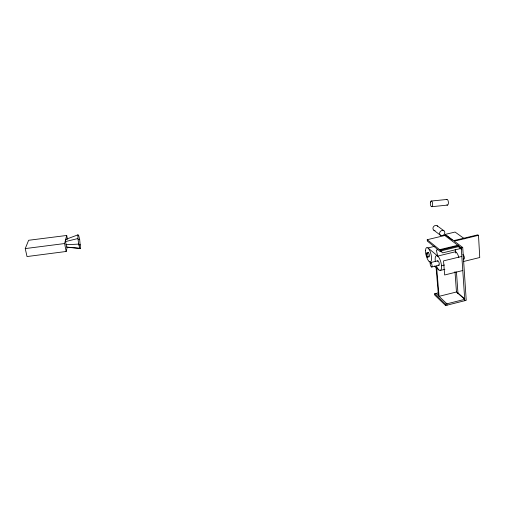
<?xml version="1.0" encoding="UTF-8"?>
<svg xmlns="http://www.w3.org/2000/svg" width="505" height="505" viewBox="0 0 505 505"><rect width="100%" height="100%" fill="white"/><g stroke="black" fill="none" stroke-linecap="round" stroke-linejoin="round"><path stroke-width="0.76" d="M65.65 241.548L65.669 239.433L77.89 234.863L78.616 235.242L79.664 239.376L80.472 248.529L67.209 247.254L66.742 247.09L66.092 244.729L65.65 241.548L77.921 238.53L77.89 234.863M67.455 239.32L66.704 235.463L28.627 240.285L25.25 248.586L27.011 256.553L66.174 251.471L67.209 247.254M66.174 251.471L64.608 243.543L66.704 235.463M438.271 292.881L434.641 293.784L445.492 304.18L464.726 299.345L456.463 291.985L454.992 271.576M434.641 293.784L434.755 295.097L445.599 305.531L466.235 300.336L462.719 247.482L454.248 241.169L478.494 235.317L479.75 257.518L463.306 261.552M456.463 291.985L439.066 296.334L436.705 268.067M462.782 270.516L444.646 274.985L443.535 260.883L461.829 256.414M431.743 267.025L438.94 265.264M441.503 265.763L444.514 265.024M440.392 270.421L444.873 269.316M478.494 235.317L477.793 234.844L453.585 240.677L446.186 235.16L427.224 239.705L427.35 241.087L439.716 251.105A1.105 0.391 76 0 0 440.366 251.629L441.881 251.256M444.785 235.494L461.254 247.835L462.719 247.482M427.331 257.102L428.726 256.767A2.228 0.751 76 0 0 429.3 254.659A2.228 0.751 76 0 0 427.792 252.771M434.786 246.288L427.95 247.942L437.747 256.073L455.737 251.705A7.638 2.847 75.5 0 1 458.887 257.468M430.506 262.6L437.696 260.845M437.797 249.735L436.301 250.101L437.747 256.073M427.224 239.705L439.602 249.678L457.827 245.272M426.971 253.043L428.366 252.702M439.602 249.678A1.105 0.391 76 0 1 440.246 250.202L458.508 245.777L458.559 246.667M78.149 239.686L79.664 239.376M25.25 248.586L64.608 243.543M458.003 245.493L458.553 246.49M431.807 206.696L447.512 205.093M431.169 201.047L446.874 199.469M66.092 244.729L78.698 244.111L79.758 248.252L80.472 248.529M78.875 244.887L80.428 244.849M66.742 247.09L79.758 248.252M65.669 239.433L66.142 239.635M464.531 238.827L455.062 232.048L444.899 234.484L452.259 239.97M437.178 225.792L443.908 230.753M459.702 248.031L461.349 249.274M433.845 230.236L440.493 235.28M429.136 261.483L430.872 262.991M434.351 266.015L438.889 269.973M464.581 298.859L457.947 292.957L456.444 271.942M436.023 293.437L446.919 303.821L447.026 305.171M455.194 249.47L455.832 253.1M77.921 238.53L78.698 244.111M436.086 267.53L438.454 295.753M445.492 304.18L445.599 305.531M461.254 247.835L464.815 300.69M435.051 230.615A2.778 2.38 -47.2 0 1 433.347 226.96A2.778 2.38 -47.2 0 1 437.627 226.221M435.348 261.634A7.657 2.658 75.6 0 1 438.239 256.559A7.657 2.658 75.6 0 1 441.42 268.572A7.657 2.658 75.6 0 1 436.516 266.04M462.738 254.741A2.285 0.877 75.5 0 1 464.354 257.436A2.285 0.877 75.5 0 1 463.236 258.743M437.418 261.319A2.298 0.795 75.6 0 1 438.567 261.502A2.298 0.795 75.6 0 1 439.268 264.525A2.298 0.795 75.6 0 1 438.239 264.854M457.764 245.424A1.098 0.417 75.9 0 1 458.395 245.544A1.098 0.417 75.9 0 1 458.666 247.052M446.584 199.652A2.841 1.193 85.6 0 1 448.396 202.322A2.841 1.193 85.6 0 1 446.887 204.879M457.732 292.824A1.534 0.669 -3.3 0 1 457.814 293.632M440.246 250.202A1.105 0.391 76 0 1 440.366 251.629M461.097 248.403L442.721 252.866L440.442 251.023L458.698 246.598L461.097 248.403M442.393 235.589A2.841 2.418 -47 0 0 444.362 231.189A2.841 2.418 -47 0 0 439.836 232.262A2.841 2.418 -47 0 0 442.393 235.589M430.184 263.484A2.298 0.776 75.6 0 0 431.535 267.031A2.298 0.776 75.6 0 0 431.655 263.919A2.298 0.776 75.6 0 0 430.184 263.484M430.481 202.095A2.853 1.136 85.4 0 0 431.51 206.678A2.853 1.136 85.4 0 0 432.482 202.833A2.853 1.136 85.4 0 0 430.481 202.095M425.557 250.486A7.417 2.5 76 0 0 429.881 261.918A7.417 2.5 76 0 0 430.273 251.793A7.417 2.5 76 0 0 425.557 250.486M426.252 253.813A2.228 0.745 76 0 0 427.552 257.234A2.228 0.745 76 0 0 427.653 254.179A2.228 0.745 76 0 0 426.252 253.813"/></g></svg>
